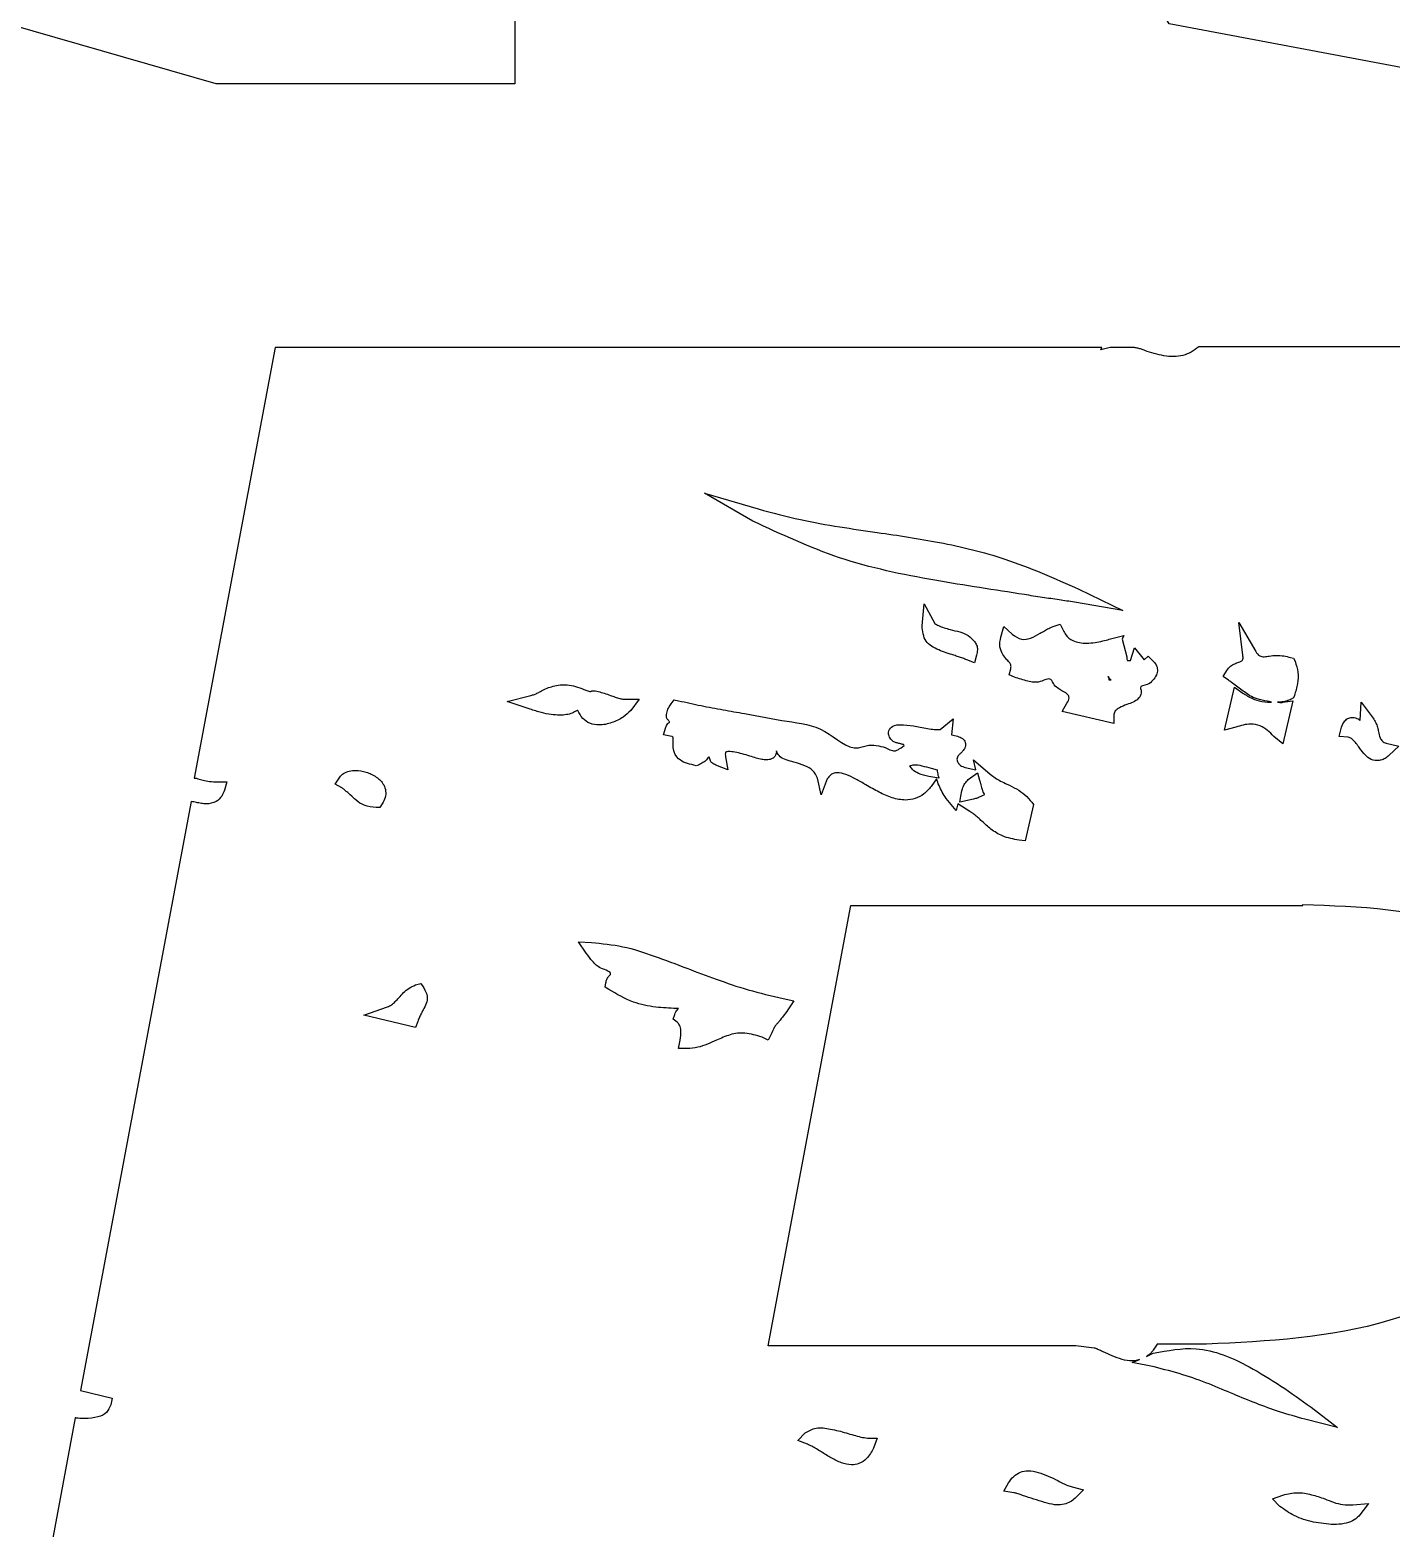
# Model space of a CAD drawing. Header units: inches. Extents: x 0.01 to 3.99, y 0.01 to 4.99.
# Drawn here: x 0.4819 to 0.774, y 1.9127 to 2.2343 of the extents above; entities that cross this region are included whole.
import ezdxf

# ---------------------------------------------------------------- set-up
doc = ezdxf.new("R2010")
doc.units = ezdxf.units.IN
doc.layers.add('Logo', color=7, linetype='CONTINUOUS')

msp = doc.modelspace()

# ---------------------------------------------------------------- linework, layer by layer
at = {"layer": 'Logo', "color": 7}
for points in [[(1.114942, 2.168226), (0.946043, 2.200444), (0.949948, 2.221597), (0.925053, 2.214926), (0.929609, 2.233963), (0.876075, 2.222899), (0.859804, 2.322969), (0.816359, 2.24096), (0.787884, 2.256093), (0.794718, 2.222736), (0.726377, 2.235591), (0.656247, 2.353559), (0.66487, 2.280012), (0.555363, 2.463881), (0.611662, 2.257883), (0.585953, 2.309464), (0.585953, 2.222736), (0.521843, 2.222736), (0.226515, 2.307836), (0.476934, 2.161555), (0.455781, 2.048793), (0.358802, 1.974432), (0.445855, 1.99526), (0.410058, 1.80472)], [(0.718892, 2.166111), (0.713685, 2.166111), (0.711733, 2.165623), (0.711895, 2.166111), (0.534535, 2.166111), (0.517125, 2.073689)], [(0.806596, 2.166274), (0.732723, 2.166274)], [(0.637046, 2.128849), (0.626632, 2.13487), (0.638185, 2.131453)], [(0.707014, 2.114205), (0.716451, 2.109649), (0.706038, 2.111439)], [(0.673332, 2.106394), (0.67382, 2.111113), (0.676098, 2.106883)], [(0.701482, 2.106232), (0.702946, 2.10672), (0.703597, 2.105418)], [(0.74216, 2.100049), (0.741347, 2.107045), (0.744927, 2.100862)], [(0.690254, 2.103954), (0.690905, 2.106232), (0.692695, 2.104605)], [(0.713522, 2.103466), (0.716614, 2.104279), (0.716289, 2.103466), (0.717265, 2.099723)], [(0.717428, 2.09891), (0.718079, 2.09891), (0.718892, 2.101676), (0.720682, 2.099398), (0.721007, 2.099072), (0.721821, 2.099886), (0.722797, 2.09891)], [(0.685047, 2.100049), (0.684559, 2.098421), (0.682932, 2.099072)], [(0.693183, 2.09533), (0.692044, 2.095818), (0.692369, 2.09712)], [(0.752412, 2.09956), (0.753062, 2.099398), (0.753388, 2.098747)], [(0.713197, 2.095492), (0.71336, 2.095492), (0.71336, 2.09533), (0.713522, 2.095167)], [(0.713848, 2.094679), (0.713522, 2.094679)], [(0.739069, 2.094679), (0.73793, 2.095492), (0.738743, 2.096794)], [(0.589208, 2.088496), (0.584326, 2.090123), (0.58937, 2.091425)], [(0.600761, 2.092726), (0.602062, 2.092238)], [(0.609384, 2.090611), (0.612639, 2.090611), (0.610849, 2.08817)], [(0.619473, 2.089635), (0.620124, 2.090448), (0.6211, 2.090286)], [(0.740696, 2.084591), (0.738255, 2.08394), (0.740371, 2.093214), (0.74216, 2.091913)], [(0.753225, 2.091425), (0.753062, 2.090936), (0.752574, 2.090611)], [(0.599459, 2.08817), (0.599296, 2.08817)], [(0.714499, 2.087357), (0.714499, 2.085404), (0.703434, 2.088008), (0.70441, 2.089797)], [(0.750784, 2.08996), (0.7529, 2.090286), (0.750784, 2.081011), (0.748832, 2.082638)], [(0.767381, 2.086055), (0.767544, 2.08996), (0.770148, 2.086543)], [(0.619636, 2.082638), (0.617846, 2.082963), (0.618334, 2.084591)], [(0.676586, 2.084102), (0.677237, 2.084102), (0.680003, 2.08638), (0.679678, 2.082963)], [(0.764778, 2.082475), (0.762825, 2.082638), (0.763313, 2.084591)], [(0.619961, 2.081662), (0.619961, 2.082475)], [(0.667637, 2.081336), (0.667149, 2.081499), (0.666823, 2.081824)], [(0.772914, 2.081174), (0.77568, 2.080523), (0.773565, 2.07857)], [(0.631188, 2.078245), (0.631677, 2.075478), (0.629073, 2.076455)], [(0.64209, 2.079384), (0.64209, 2.079546)], [(0.682607, 2.075967), (0.684885, 2.075478), (0.684396, 2.077594), (0.687976, 2.074502)], [(0.625331, 2.076455), (0.624842, 2.076292), (0.624354, 2.076455)], [(0.675284, 2.075804), (0.676586, 2.075478)], [(0.683257, 2.073363), (0.68521, 2.074828), (0.685698, 2.0732)], [(0.522169, 2.072875), (0.524121, 2.072875), (0.523633, 2.071085)], [(0.548854, 2.071573), (0.54739, 2.072387), (0.548366, 2.073851)], [(0.652992, 2.073526), (0.651691, 2.070109), (0.650877, 2.073689)], [(0.676911, 2.073689), (0.674796, 2.074014)], [(0.676423, 2.073526), (0.675284, 2.071899)], [(0.516474, 2.068644), (0.492717, 1.942214), (0.499551, 1.940587), (0.499226, 1.939123)], [(0.557478, 2.068156), (0.55699, 2.067343), (0.556176, 2.067343)], [(0.683583, 2.066529), (0.680979, 2.068156), (0.680654, 2.066692), (0.678539, 2.069295)], [(0.684396, 2.069133), (0.681467, 2.068482), (0.68163, 2.069783)], [(0.696925, 2.068482), (0.697251, 2.067994), (0.695461, 2.060183), (0.694159, 2.060346)], [(0.710268, 1.951326), (0.706363, 1.951815), (0.6403, 1.951815), (0.658036, 2.046352), (0.755015, 2.046352), (0.755015, 2.046515)], [(0.601249, 2.036101), (0.599622, 2.038542), (0.602388, 2.038379)], [(0.564638, 2.029267), (0.565777, 2.029593), (0.566428, 2.028616)], [(0.60613, 2.028291), (0.605317, 2.028779), (0.605479, 2.029755)], [(0.643555, 2.026338), (0.645833, 2.02585), (0.644531, 2.023898)], [(0.565126, 2.021457), (0.564638, 2.020155), (0.553573, 2.022759), (0.558617, 2.024548)], [(0.620775, 2.021294), (0.619961, 2.021945), (0.620286, 2.022921)], [(0.6211, 2.024223), (0.620612, 2.024223)], [(0.62289, 2.015599), (0.6211, 2.015599), (0.621425, 2.017389)], [(0.640951, 2.018691), (0.6403, 2.017389), (0.638999, 2.01804)], [(0.73435, 1.95214), (0.723774, 1.95214), (0.72296, 1.950838)], [(0.721496, 1.949537), (0.72296, 1.950187)], [(0.723123, 1.947259), (0.718404, 1.948235), (0.720031, 1.948886)], [(0.491578, 1.936357), (0.434302, 1.628499), (0.711733, 1.628499)], [(0.756805, 1.938635), (0.7625, 1.934241), (0.755503, 1.936031)], [(0.648762, 1.930662), (0.646646, 1.931475), (0.648274, 1.933102)], [(0.661616, 1.931963), (0.663731, 1.931963)], [(0.663731, 1.931963), (0.662918, 1.929848)], [(0.69302, 1.920248), (0.690905, 1.920573), (0.691881, 1.922363)], [(0.705549, 1.921549), (0.70799, 1.920899), (0.7062, 1.919109)], [(0.750133, 1.917319), (0.748506, 1.918946), (0.750784, 1.91976)], [(0.765754, 1.917644), (0.769171, 1.91797), (0.767056, 1.915204)]]:
    msp.add_lwpolyline(points, dxfattribs=at)
for points in [[(0.685047, 2.100049)], [(0.670728, 2.076292)], [(0.548854, 2.071573)], [(0.684396, 2.069133)], [(0.695624, 1.919434)], [(0.761686, 1.913414)]]:
    msp.add_lwpolyline(points, close=True, dxfattribs=at)
for points, knots in [([(0.732723, 2.166274), (0.732189, 2.165875), (0.731147, 2.165096), (0.729319, 2.164321), (0.727308, 2.16408), (0.725231, 2.164305), (0.723176, 2.164813), (0.721565, 2.1653), (0.720421, 2.165745), (0.719657, 2.165952), (0.71915, 2.166057), (0.718892, 2.166111)], [0, 0, 0, 0, 0.001994, 0.003893, 0.005881, 0.007999, 0.010128, 0.012224, 0.013044, 0.013807, 0.014597, 0.014597, 0.014597, 0.014597]), ([(0.638185, 2.131453), (0.64119, 2.130645), (0.646956, 2.129095), (0.655519, 2.127583), (0.665492, 2.126164), (0.677405, 2.124399), (0.69211, 2.120869), (0.70177, 2.116549), (0.707014, 2.114205)], [0, 0, 0, 0, 0.00933, 0.017904, 0.026062, 0.039553, 0.05404, 0.071234, 0.071234, 0.071234, 0.071234]), ([(0.706038, 2.111439), (0.704941, 2.111605), (0.70264, 2.111954), (0.699055, 2.112462), (0.690168, 2.113897), (0.675556, 2.116039), (0.655624, 2.120142), (0.643152, 2.125987), (0.637046, 2.128849)], [0, 0, 0, 0, 0.003327, 0.006982, 0.010862, 0.030332, 0.051353, 0.071518, 0.071518, 0.071518, 0.071518]), ([(0.676098, 2.106883), (0.676337, 2.106709), (0.676933, 2.106276), (0.678084, 2.10596), (0.679605, 2.105485), (0.681378, 2.105115), (0.683296, 2.104421), (0.684377, 2.103238), (0.685134, 2.102226), (0.685267, 2.10116), (0.685125, 2.100443), (0.685047, 2.100049)], [0, 0, 0, 0, 0.000879, 0.002198, 0.003529, 0.005669, 0.007651, 0.009492, 0.010395, 0.011384, 0.012589, 0.012589, 0.012589, 0.012589]), ([(0.682932, 2.099072), (0.682645, 2.099182), (0.682051, 2.099411), (0.681126, 2.099727), (0.679397, 2.100312), (0.676971, 2.101027), (0.6737, 2.102818), (0.673456, 2.105189), (0.673332, 2.106394)], [0, 0, 0, 0, 0.000921, 0.00191, 0.002934, 0.006382, 0.009692, 0.013112, 0.013112, 0.013112, 0.013112]), ([(0.692369, 2.09712), (0.692408, 2.097351), (0.692483, 2.097794), (0.692145, 2.098499), (0.691409, 2.09918), (0.690585, 2.100263), (0.689824, 2.101943), (0.6901, 2.103235), (0.690254, 2.103954)], [0, 0, 0, 0, 0.000688, 0.001317, 0.002235, 0.003689, 0.005399, 0.007542, 0.007542, 0.007542, 0.007542]), ([(0.692695, 2.104605), (0.693329, 2.104118), (0.6945, 2.103219), (0.696817, 2.103654), (0.698334, 2.104529), (0.699593, 2.105305), (0.700495, 2.105838), (0.701154, 2.106101), (0.701482, 2.106232)], [0, 0, 0, 0, 0.002285, 0.004221, 0.006573, 0.007582, 0.008653, 0.009709, 0.009709, 0.009709, 0.009709]), ([(0.703597, 2.105418), (0.703773, 2.10507), (0.704237, 2.104151), (0.705935, 2.102865), (0.708247, 2.102567), (0.710424, 2.102757), (0.712053, 2.103067), (0.713066, 2.103342), (0.713522, 2.103466)], [0, 0, 0, 0, 0.001164, 0.003068, 0.006094, 0.007907, 0.009636, 0.011055, 0.011055, 0.011055, 0.011055]), ([(0.744927, 2.100862), (0.745177, 2.100489), (0.745623, 2.099826), (0.746823, 2.099682), (0.747996, 2.099946), (0.74941, 2.099997), (0.750951, 2.099967), (0.751936, 2.099693), (0.752412, 2.09956)], [0, 0, 0, 0, 0.001279, 0.002272, 0.003367, 0.004912, 0.006494, 0.007967, 0.007967, 0.007967, 0.007967]), ([(0.722797, 2.09891), (0.723079, 2.098626), (0.723622, 2.098081), (0.723923, 2.096925), (0.723668, 2.095705), (0.722807, 2.094597), (0.72186, 2.093617), (0.719919, 2.093486), (0.720342, 2.092713), (0.720347, 2.092331), (0.720406, 2.09161), (0.719795, 2.090653), (0.718625, 2.089918), (0.717157, 2.089476), (0.715891, 2.08886), (0.714738, 2.08825), (0.714569, 2.087618), (0.714499, 2.087357)], [0, 0, 0, 0, 0.001181, 0.002273, 0.003422, 0.004811, 0.006319, 0.007917, 0.008268, 0.008638, 0.009078, 0.010407, 0.011726, 0.013202, 0.014947, 0.016059, 0.016842, 0.016842, 0.016842, 0.016842]), ([(0.717265, 2.099723), (0.717266, 2.099653), (0.717268, 2.099487), (0.717305, 2.099208), (0.717384, 2.099015), (0.717428, 2.09891)], [0, 0, 0, 0, 0.000211, 0.000497, 0.000837, 0.000837, 0.000837, 0.000837]), ([(0.738743, 2.096794), (0.738983, 2.097119), (0.739437, 2.097735), (0.740423, 2.098225), (0.741238, 2.09857), (0.74194, 2.09875), (0.742317, 2.099339), (0.742222, 2.099771), (0.74216, 2.100049)], [0, 0, 0, 0, 0.001192, 0.002264, 0.003224, 0.00389, 0.004343, 0.005158, 0.005158, 0.005158, 0.005158]), ([(0.753388, 2.098747), (0.753639, 2.097978), (0.754146, 2.09643), (0.754014, 2.093879), (0.753495, 2.092264), (0.753225, 2.091425)], [0, 0, 0, 0, 0.00241, 0.004852, 0.007494, 0.007494, 0.007494, 0.007494]), ([(0.58937, 2.091425), (0.58963, 2.091489), (0.59015, 2.091618), (0.590909, 2.091965), (0.592157, 2.092727), (0.594226, 2.093529), (0.597433, 2.093936), (0.599578, 2.093156), (0.600761, 2.092726)], [0, 0, 0, 0, 0.000801, 0.001605, 0.00249, 0.005185, 0.008214, 0.011932, 0.011932, 0.011932, 0.011932]), ([(0.70441, 2.089797), (0.704653, 2.090152), (0.70504, 2.090717), (0.704623, 2.091811), (0.703596, 2.092172), (0.702626, 2.092882), (0.701584, 2.093573), (0.701021, 2.095561), (0.698473, 2.093975), (0.695934, 2.094446), (0.694136, 2.095023), (0.693183, 2.09533)], [0, 0, 0, 0, 0.001201, 0.001914, 0.003153, 0.00426, 0.005549, 0.006897, 0.009255, 0.011896, 0.014876, 0.014876, 0.014876, 0.014876]), ([(0.713522, 2.094679), (0.713512, 2.094786), (0.713491, 2.094997), (0.713373, 2.095276), (0.713252, 2.095424), (0.713197, 2.095492)], [0, 0, 0, 0, 0.000323, 0.000631, 0.000894, 0.000894, 0.000894, 0.000894]), ([(0.713522, 2.095167), (0.713546, 2.09511), (0.713599, 2.094982), (0.713771, 2.094864), (0.713824, 2.094736), (0.713848, 2.094679)], [0, 0, 0, 0, 0.000183, 0.000409, 0.000592, 0.000592, 0.000592, 0.000592]), ([(0.74216, 2.091913), (0.742861, 2.091492), (0.744188, 2.090693), (0.745986, 2.090085), (0.749866, 2.089818), (0.744637, 2.090556), (0.742697, 2.092057), (0.740842, 2.093422), (0.739785, 2.094162), (0.739426, 2.094463), (0.739181, 2.094611), (0.739069, 2.094679)], [0, 0, 0, 0, 0.002374, 0.004502, 0.006583, 0.009752, 0.012853, 0.015734, 0.016278, 0.016742, 0.017135, 0.017135, 0.017135, 0.017135]), ([(0.602062, 2.092238), (0.602118, 2.092249), (0.602233, 2.092271), (0.60238, 2.092367), (0.602927, 2.092485), (0.603876, 2.092253), (0.60517, 2.091919), (0.606356, 2.09145), (0.607465, 2.091075), (0.608424, 2.090723), (0.609081, 2.090646), (0.609384, 2.090611)], [0, 0, 0, 0, 0.000168, 0.000349, 0.000517, 0.001827, 0.003178, 0.004562, 0.005635, 0.006696, 0.007611, 0.007611, 0.007611, 0.007611]), ([(0.752574, 2.090611), (0.752234, 2.090471), (0.75157, 2.090197), (0.750842, 2.089992), (0.749226, 2.089972), (0.750096, 2.089937), (0.750437, 2.089858), (0.750672, 2.089927), (0.750784, 2.08996)], [0, 0, 0, 0, 0.00105, 0.002047, 0.003025, 0.003467, 0.003836, 0.004175, 0.004175, 0.004175, 0.004175]), ([(0.599296, 2.08817), (0.598956, 2.087973), (0.598249, 2.087562), (0.596963, 2.087251), (0.595449, 2.087157), (0.593639, 2.087292), (0.591503, 2.087706), (0.590015, 2.088218), (0.589208, 2.088496)], [0, 0, 0, 0, 0.001175, 0.002441, 0.003922, 0.005716, 0.00787, 0.01043, 0.01043, 0.01043, 0.01043]), ([(0.610849, 2.08817), (0.610313, 2.087685), (0.609106, 2.086591), (0.606769, 2.085486), (0.604295, 2.084924), (0.602061, 2.085302), (0.60038, 2.086428), (0.599772, 2.087578), (0.599459, 2.08817)], [0, 0, 0, 0, 0.002161, 0.004865, 0.00766, 0.009635, 0.011504, 0.013488, 0.013488, 0.013488, 0.013488]), ([(0.618334, 2.084591), (0.618395, 2.084713), (0.618527, 2.084978), (0.618675, 2.085405), (0.619309, 2.08565), (0.618951, 2.08594), (0.618842, 2.086173), (0.618411, 2.086617), (0.618486, 2.087641), (0.618886, 2.0887), (0.619283, 2.089333), (0.619473, 2.089635)], [0, 0, 0, 0, 0.000407, 0.00088, 0.001418, 0.001679, 0.00197, 0.002232, 0.003478, 0.004643, 0.005705, 0.005705, 0.005705, 0.005705]), ([(0.6211, 2.090286), (0.622707, 2.089929), (0.625878, 2.089225), (0.630605, 2.088342), (0.636761, 2.087275), (0.644072, 2.085774), (0.65258, 2.084879), (0.657798, 2.079145), (0.661839, 2.080937), (0.663969, 2.080635), (0.665482, 2.080235), (0.66641, 2.07976), (0.666959, 2.079592), (0.667414, 2.079524), (0.667951, 2.079606), (0.668481, 2.079964), (0.669891, 2.080816), (0.669196, 2.080882), (0.669, 2.080975), (0.668691, 2.081018), (0.668365, 2.081138), (0.667972, 2.0812), (0.667746, 2.081292), (0.667637, 2.081336)], [0, 0, 0, 0, 0.004939, 0.009742, 0.014426, 0.023685, 0.03211, 0.040074, 0.042391, 0.044506, 0.046407, 0.047067, 0.047622, 0.048119, 0.048448, 0.049182, 0.05052, 0.050729, 0.050983, 0.051192, 0.051648, 0.052025, 0.052378, 0.052378, 0.052378, 0.052378]), ([(0.666823, 2.081824), (0.66661, 2.082115), (0.666241, 2.082617), (0.666067, 2.083465), (0.666387, 2.08437), (0.667564, 2.085215), (0.669688, 2.08508), (0.67178, 2.084872), (0.673722, 2.084425), (0.675187, 2.084181), (0.676145, 2.084127), (0.676586, 2.084102)], [0, 0, 0, 0, 0.001074, 0.001856, 0.002479, 0.00386, 0.005818, 0.008658, 0.010226, 0.011782, 0.013105, 0.013105, 0.013105, 0.013105]), ([(0.748832, 2.082638), (0.747928, 2.083523), (0.746517, 2.084904), (0.743443, 2.085492), (0.741736, 2.084932), (0.740696, 2.084591)], [0, 0, 0, 0, 0.003698, 0.005773, 0.009005, 0.009005, 0.009005, 0.009005]), ([(0.763313, 2.084591), (0.763516, 2.085069), (0.763858, 2.085875), (0.764817, 2.086605), (0.765671, 2.086746), (0.766357, 2.086641), (0.766895, 2.086379), (0.767219, 2.086163), (0.767381, 2.086055)], [0, 0, 0, 0, 0.001535, 0.002587, 0.00345, 0.00406, 0.004643, 0.005228, 0.005228, 0.005228, 0.005228]), ([(0.770148, 2.086543), (0.770341, 2.086223), (0.770715, 2.085605), (0.771086, 2.084611), (0.771308, 2.083506), (0.771519, 2.082457), (0.772066, 2.081511), (0.772632, 2.081286), (0.772914, 2.081174)], [0, 0, 0, 0, 0.00112, 0.002163, 0.003164, 0.004495, 0.005386, 0.006273, 0.006273, 0.006273, 0.006273]), ([(0.619961, 2.082475), (0.619945, 2.082477), (0.619886, 2.082483), (0.619768, 2.082526), (0.619685, 2.082596), (0.619636, 2.082638)], [0, 0, 0, 0, 0.000049, 0.000176, 0.00037, 0.00037, 0.00037, 0.00037]), ([(0.624354, 2.076455), (0.623147, 2.076745), (0.621163, 2.077221), (0.619801, 2.079673), (0.619912, 2.081051), (0.619961, 2.081662)], [0, 0, 0, 0, 0.003554, 0.005838, 0.007659, 0.007659, 0.007659, 0.007659]), ([(0.679678, 2.082963), (0.680099, 2.082867), (0.68089, 2.082685), (0.682029, 2.082309), (0.682709, 2.081393), (0.682706, 2.080358), (0.682212, 2.079608), (0.681665, 2.079098), (0.681221, 2.078651), (0.680895, 2.078232), (0.680753, 2.077641), (0.681034, 2.076974), (0.681624, 2.076263), (0.682248, 2.076075), (0.682607, 2.075967)], [0, 0, 0, 0, 0.001304, 0.002448, 0.003502, 0.00449, 0.005344, 0.006119, 0.006737, 0.007236, 0.007693, 0.008486, 0.009297, 0.010391, 0.010391, 0.010391, 0.010391]), ([(0.773565, 2.07857), (0.773291, 2.078333), (0.772772, 2.077885), (0.771858, 2.077519), (0.770701, 2.077349), (0.769291, 2.077756), (0.768032, 2.078934), (0.767166, 2.080225), (0.766354, 2.08132), (0.76565, 2.082154), (0.765034, 2.082381), (0.764778, 2.082475)], [0, 0, 0, 0, 0.001079, 0.002044, 0.002907, 0.004556, 0.006223, 0.00798, 0.009207, 0.010345, 0.011151, 0.011151, 0.011151, 0.011151]), ([(0.629073, 2.076455), (0.628797, 2.076596), (0.628281, 2.076861), (0.627797, 2.077436), (0.627667, 2.07864), (0.627025, 2.077417), (0.626302, 2.076968), (0.625671, 2.076635), (0.625331, 2.076455)], [0, 0, 0, 0, 0.000905, 0.001693, 0.002413, 0.003264, 0.004218, 0.005343, 0.005343, 0.005343, 0.005343]), ([(0.64209, 2.079546), (0.642091, 2.079452), (0.642092, 2.079274), (0.64205, 2.078994), (0.641888, 2.078648), (0.641653, 2.078139), (0.640947, 2.077674), (0.63998, 2.07755), (0.638877, 2.077684), (0.637684, 2.077982), (0.636307, 2.078449), (0.634778, 2.078881), (0.633263, 2.07924), (0.63216, 2.07941), (0.631503, 2.079369), (0.631293, 2.079289), (0.631169, 2.079219), (0.63114, 2.079035), (0.63109, 2.078718), (0.631151, 2.078427), (0.631188, 2.078245)], [0, 0, 0, 0, 0.000283, 0.000534, 0.000839, 0.001428, 0.002184, 0.003249, 0.00429, 0.005505, 0.006933, 0.00865, 0.010269, 0.011603, 0.011991, 0.01221, 0.012284, 0.012398, 0.012726, 0.013273, 0.013273, 0.013273, 0.013273]), ([(0.650877, 2.073689), (0.650612, 2.074261), (0.650055, 2.075464), (0.648035, 2.076398), (0.646084, 2.077062), (0.644266, 2.07752), (0.642784, 2.078113), (0.642318, 2.078968), (0.64209, 2.079384)], [0, 0, 0, 0, 0.001836, 0.003859, 0.006352, 0.008078, 0.009534, 0.010914, 0.010914, 0.010914, 0.010914]), ([(0.548366, 2.073851), (0.548631, 2.074148), (0.549182, 2.074765), (0.550427, 2.075217), (0.552073, 2.0754), (0.554113, 2.075031), (0.556233, 2.074026), (0.557798, 2.072565), (0.558302, 2.070902), (0.558248, 2.069424), (0.557742, 2.06859), (0.557478, 2.068156)], [0, 0, 0, 0, 0.001176, 0.002449, 0.003851, 0.006128, 0.008546, 0.010856, 0.012265, 0.013647, 0.015146, 0.015146, 0.015146, 0.015146]), ([(0.675284, 2.071899), (0.674791, 2.071318), (0.673847, 2.070207), (0.671886, 2.06917), (0.669513, 2.06883), (0.666826, 2.069371), (0.664037, 2.070632), (0.661487, 2.072096), (0.659177, 2.073491), (0.657136, 2.074443), (0.655525, 2.074888), (0.654397, 2.074781), (0.653622, 2.07434), (0.653226, 2.073829), (0.652992, 2.073526)], [0, 0, 0, 0, 0.002267, 0.004343, 0.006489, 0.009339, 0.012428, 0.015644, 0.01816, 0.020512, 0.022408, 0.02307, 0.023858, 0.024997, 0.024997, 0.024997, 0.024997]), ([(0.670728, 2.076292), (0.671036, 2.076392), (0.671866, 2.076662), (0.673436, 2.076298), (0.67462, 2.075982), (0.675284, 2.075804)], [0, 0, 0, 0, 0.000957, 0.002585, 0.004665, 0.004665, 0.004665, 0.004665]), ([(0.674796, 2.074014), (0.674045, 2.074188), (0.672799, 2.074477), (0.671376, 2.075327), (0.670909, 2.076022), (0.670728, 2.076292)], [0, 0, 0, 0, 0.002309, 0.003835, 0.004803, 0.004803, 0.004803, 0.004803]), ([(0.676586, 2.075478), (0.676596, 2.075275), (0.676615, 2.074876), (0.676756, 2.074282), (0.676859, 2.073891), (0.676911, 2.073689)], [0, 0, 0, 0, 0.000611, 0.001196, 0.001824, 0.001824, 0.001824, 0.001824]), ([(0.687976, 2.074502), (0.688316, 2.074239), (0.689018, 2.073697), (0.690226, 2.073002), (0.691797, 2.072284), (0.693596, 2.071391), (0.695487, 2.070158), (0.696448, 2.069037), (0.696925, 2.068482)], [0, 0, 0, 0, 0.001289, 0.002658, 0.00417, 0.006467, 0.008688, 0.010875, 0.010875, 0.010875, 0.010875]), ([(0.517125, 2.073689), (0.517219, 2.073689), (0.517397, 2.07369), (0.517677, 2.073649), (0.518188, 2.073397), (0.519122, 2.073188), (0.52053, 2.072915), (0.521584, 2.072889), (0.522169, 2.072875)], [0, 0, 0, 0, 0.000283, 0.000534, 0.000839, 0.00198, 0.003387, 0.005137, 0.005137, 0.005137, 0.005137]), ([(0.556176, 2.067343), (0.555304, 2.067454), (0.553757, 2.067651), (0.551907, 2.068794), (0.550868, 2.069962), (0.549966, 2.070658), (0.549394, 2.071177), (0.549023, 2.071449), (0.548854, 2.071573)], [0, 0, 0, 0, 0.002611, 0.004625, 0.006352, 0.007285, 0.008037, 0.008665, 0.008665, 0.008665, 0.008665]), ([(0.678539, 2.069295), (0.678235, 2.069738), (0.677633, 2.070616), (0.67695, 2.072051), (0.676598, 2.073037), (0.676423, 2.073526)], [0, 0, 0, 0, 0.001608, 0.00319, 0.004748, 0.004748, 0.004748, 0.004748]), ([(0.68163, 2.069783), (0.681742, 2.070312), (0.681942, 2.071263), (0.682442, 2.072531), (0.683002, 2.073103), (0.683257, 2.073363)], [0, 0, 0, 0, 0.001625, 0.00292, 0.004005, 0.004005, 0.004005, 0.004005]), ([(0.685698, 2.0732), (0.685752, 2.072985), (0.685857, 2.072566), (0.686014, 2.071969), (0.68619, 2.071378), (0.686384, 2.070856), (0.686467, 2.070422), (0.686877, 2.070146), (0.685862, 2.069674), (0.685278, 2.069418), (0.684666, 2.06922), (0.684396, 2.069133)], [0, 0, 0, 0, 0.000665, 0.001295, 0.001856, 0.002507, 0.00299, 0.00311, 0.003841, 0.004875, 0.005689, 0.005689, 0.005689, 0.005689]), ([(0.523633, 2.071085), (0.523469, 2.070648), (0.523106, 2.069679), (0.521771, 2.068425), (0.520099, 2.06808), (0.518673, 2.068235), (0.517596, 2.068454), (0.516852, 2.06858), (0.516474, 2.068644)], [0, 0, 0, 0, 0.001392, 0.00308, 0.005237, 0.006266, 0.00738, 0.008531, 0.008531, 0.008531, 0.008531]), ([(0.694159, 2.060346), (0.692946, 2.060567), (0.690769, 2.060965), (0.688152, 2.062613), (0.686524, 2.06408), (0.685383, 2.065188), (0.684509, 2.065891), (0.683895, 2.066314), (0.683583, 2.066529)], [0, 0, 0, 0, 0.003664, 0.006575, 0.009121, 0.010242, 0.011344, 0.012481, 0.012481, 0.012481, 0.012481]), ([(0.755015, 2.046515), (0.767277, 2.046151), (0.787955, 2.045538), (0.815146, 2.027202), (0.814435, 2.009361), (0.814081, 2.000467)], [0, 0, 0, 0, 0.036731, 0.06194, 0.087006, 0.087006, 0.087006, 0.087006]), ([(0.605479, 2.029755), (0.605543, 2.029999), (0.605664, 2.030457), (0.605969, 2.031058), (0.607127, 2.032011), (0.604007, 2.03276), (0.602669, 2.03426), (0.601717, 2.035494), (0.601249, 2.036101)], [0, 0, 0, 0, 0.000749, 0.001408, 0.00207, 0.0045, 0.006812, 0.009052, 0.009052, 0.009052, 0.009052]), ([(0.602388, 2.038379), (0.604646, 2.038165), (0.609242, 2.037729), (0.616022, 2.035463), (0.622625, 2.032945), (0.629302, 2.030416), (0.636147, 2.028065), (0.641021, 2.026929), (0.643555, 2.026338)], [0, 0, 0, 0, 0.006784, 0.013805, 0.021329, 0.028013, 0.035219, 0.043018, 0.043018, 0.043018, 0.043018]), ([(0.558617, 2.024548), (0.558923, 2.024689), (0.559546, 2.024975), (0.560301, 2.025724), (0.561162, 2.02659), (0.562067, 2.027642), (0.563235, 2.028651), (0.564171, 2.029062), (0.564638, 2.029267)], [0, 0, 0, 0, 0.001003, 0.00204, 0.003153, 0.004675, 0.006204, 0.007726, 0.007726, 0.007726, 0.007726]), ([(0.566428, 2.028616), (0.566743, 2.028033), (0.567311, 2.026981), (0.56706, 2.025223), (0.566368, 2.024121), (0.565882, 2.023158), (0.565464, 2.022361), (0.565242, 2.021767), (0.565126, 2.021457)], [0, 0, 0, 0, 0.001939, 0.003499, 0.005033, 0.005828, 0.006736, 0.007729, 0.007729, 0.007729, 0.007729]), ([(0.620612, 2.024223), (0.619142, 2.024284), (0.616033, 2.024412), (0.610983, 2.025449), (0.607843, 2.027288), (0.60613, 2.028291)], [0, 0, 0, 0, 0.004415, 0.009341, 0.015257, 0.015257, 0.015257, 0.015257]), ([(0.620286, 2.022921), (0.620346, 2.023111), (0.620457, 2.02346), (0.620764, 2.023886), (0.620991, 2.024113), (0.6211, 2.024223)], [0, 0, 0, 0, 0.000593, 0.001091, 0.001556, 0.001556, 0.001556, 0.001556]), ([(0.644531, 2.023898), (0.644212, 2.023447), (0.64368, 2.022696), (0.64292, 2.021816), (0.642448, 2.021129), (0.641899, 2.020622), (0.641407, 2.01979), (0.641126, 2.019112), (0.640951, 2.018691)], [0, 0, 0, 0, 0.001655, 0.002761, 0.003483, 0.004148, 0.004986, 0.006353, 0.006353, 0.006353, 0.006353]), ([(0.621425, 2.017389), (0.621529, 2.018071), (0.621694, 2.01916), (0.621411, 2.020566), (0.620956, 2.021087), (0.620775, 2.021294)], [0, 0, 0, 0, 0.002067, 0.003301, 0.004118, 0.004118, 0.004118, 0.004118]), ([(0.638999, 2.01804), (0.637783, 2.018433), (0.635554, 2.019155), (0.632105, 2.018735), (0.629554, 2.017506), (0.627258, 2.016544), (0.625167, 2.015771), (0.623663, 2.015657), (0.62289, 2.015599)], [0, 0, 0, 0, 0.003792, 0.006957, 0.010115, 0.012252, 0.014439, 0.016753, 0.016753, 0.016753, 0.016753]), ([(0.813755, 1.999002), (0.810354, 1.989493), (0.803347, 1.969904), (0.771078, 1.95394), (0.747553, 1.952787), (0.73435, 1.95214)], [0, 0, 0, 0, 0.029291, 0.060342, 0.100065, 0.100065, 0.100065, 0.100065]), ([(0.720031, 1.948886), (0.719867, 1.948831), (0.719531, 1.948719), (0.718989, 1.94859), (0.717881, 1.948512), (0.716213, 1.948834), (0.714175, 1.949598), (0.712605, 1.950357), (0.711454, 1.950839), (0.71083, 1.95118), (0.710427, 1.951285), (0.710268, 1.951326)], [0, 0, 0, 0, 0.000518, 0.001062, 0.001667, 0.003837, 0.006079, 0.008193, 0.009065, 0.009822, 0.010312, 0.010312, 0.010312, 0.010312]), ([(0.72296, 1.950838), (0.722804, 1.950647), (0.722512, 1.950291), (0.722001, 1.949875), (0.72166, 1.949647), (0.721496, 1.949537)], [0, 0, 0, 0, 0.000739, 0.001376, 0.00197, 0.00197, 0.00197, 0.00197]), ([(0.72296, 1.950187), (0.726034, 1.950785), (0.733113, 1.95216), (0.745011, 1.947063), (0.752527, 1.941692), (0.756805, 1.938635)], [0, 0, 0, 0, 0.009225, 0.021241, 0.037114, 0.037114, 0.037114, 0.037114]), ([(0.755503, 1.936031), (0.753679, 1.936542), (0.75013, 1.937536), (0.745057, 1.939419), (0.740025, 1.941452), (0.734865, 1.943693), (0.729182, 1.945733), (0.725188, 1.946739), (0.723123, 1.947259)], [0, 0, 0, 0, 0.005681, 0.011051, 0.016223, 0.021961, 0.027926, 0.034311, 0.034311, 0.034311, 0.034311]), ([(0.499226, 1.939123), (0.498994, 1.938557), (0.498485, 1.937315), (0.49627, 1.936352), (0.494407, 1.936181), (0.492988, 1.936197), (0.492279, 1.936223), (0.491809, 1.936313), (0.491578, 1.936357)], [0, 0, 0, 0, 0.001775, 0.0039, 0.006731, 0.007424, 0.008155, 0.008857, 0.008857, 0.008857, 0.008857]), ([(0.648274, 1.933102), (0.649027, 1.933525), (0.650699, 1.934463), (0.653845, 1.93394), (0.65648, 1.933291), (0.658645, 1.932627), (0.660156, 1.93221), (0.661148, 1.932042), (0.661616, 1.931963)], [0, 0, 0, 0, 0.002526, 0.005605, 0.009104, 0.010788, 0.012383, 0.013805, 0.013805, 0.013805, 0.013805]), ([(0.662918, 1.929848), (0.662493, 1.929049), (0.661754, 1.927661), (0.65994, 1.926469), (0.657998, 1.926142), (0.655929, 1.926638), (0.653808, 1.927727), (0.652057, 1.928792), (0.650695, 1.929676), (0.649722, 1.930231), (0.649065, 1.930525), (0.648762, 1.930662)], [0, 0, 0, 0, 0.002674, 0.004649, 0.006258, 0.008457, 0.010886, 0.013403, 0.0146, 0.01576, 0.016757, 0.016757, 0.016757, 0.016757]), ([(0.691881, 1.922363), (0.692229, 1.922858), (0.6929, 1.923814), (0.694406, 1.924762), (0.696273, 1.925086), (0.698327, 1.92469), (0.700416, 1.923862), (0.702172, 1.92302), (0.703538, 1.922263), (0.704569, 1.921811), (0.705244, 1.921631), (0.705549, 1.921549)], [0, 0, 0, 0, 0.0018, 0.003478, 0.005183, 0.00736, 0.009656, 0.011922, 0.013195, 0.01434, 0.015288, 0.015288, 0.015288, 0.015288]), ([(0.695624, 1.919434), (0.69529, 1.91955), (0.694647, 1.919773), (0.693797, 1.920111), (0.693247, 1.920208), (0.69302, 1.920248)], [0, 0, 0, 0, 0.001062, 0.002043, 0.002732, 0.002732, 0.002732, 0.002732]), ([(0.750784, 1.91976), (0.751808, 1.920006), (0.753827, 1.920493), (0.756883, 1.919899), (0.759454, 1.919096), (0.761624, 1.918171), (0.763646, 1.917631), (0.765038, 1.91764), (0.765754, 1.917644)], [0, 0, 0, 0, 0.003122, 0.006159, 0.009159, 0.011218, 0.013235, 0.015376, 0.015376, 0.015376, 0.015376]), ([(0.7062, 1.919109), (0.705853, 1.918813), (0.70515, 1.918216), (0.703779, 1.917746), (0.702078, 1.917541), (0.700078, 1.918043), (0.697877, 1.918702), (0.696369, 1.919192), (0.695624, 1.919434)], [0, 0, 0, 0, 0.001356, 0.002746, 0.004274, 0.006437, 0.008843, 0.011191, 0.011191, 0.011191, 0.011191]), ([(0.761686, 1.913414), (0.760236, 1.913543), (0.757318, 1.913802), (0.753303, 1.915057), (0.751116, 1.916618), (0.750133, 1.917319)], [0, 0, 0, 0, 0.004367, 0.008786, 0.012392, 0.012392, 0.012392, 0.012392]), ([(0.767056, 1.915204), (0.766621, 1.914851), (0.765693, 1.9141), (0.763804, 1.913517), (0.76243, 1.91345), (0.761686, 1.913414)], [0, 0, 0, 0, 0.001667, 0.003558, 0.005792, 0.005792, 0.005792, 0.005792])]:
    msp.add_open_spline(points, degree=3, knots=knots, dxfattribs=at)

doc.saveas('drawing.dxf')
